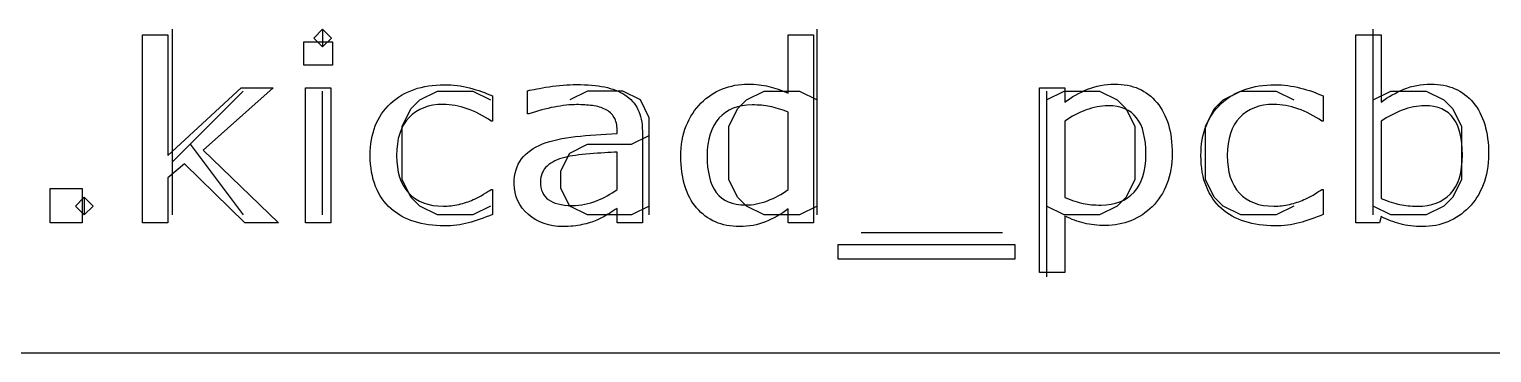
# Model space of a CAD drawing. Header units: millimetres. Extents: x 0 to 277, y 107 to 297.
# Drawn here: x 184.52 to 196.35, y 119.42 to 122.03 of the extents above; entities that cross this region are included whole.
import ezdxf

# ---------------------------------------------------------------- set-up
doc = ezdxf.new("R2010")
doc.units = ezdxf.units.MM
doc.layers.add('Layer_1', color=7, linetype='CONTINUOUS')

msp = doc.modelspace()

# ---------------------------------------------------------------- linework, layer by layer
at = {"layer": 'Layer_1', "color": 7}
for points in [[(185.6759, 120.5317), (185.6759, 122.0317)], [(185.6759, 120.5317), (185.6759, 122.0317)], [(185.6759, 120.5317), (185.6759, 122.0317)], [(186.8902, 122.0317), (186.8187, 121.9602), (186.8902, 121.8888), (186.9616, 121.9602), (186.8902, 122.0317), (186.8902, 121.8888)], [(186.8902, 122.0317), (186.8187, 121.9602), (186.8902, 121.8888), (186.9616, 121.9602), (186.8902, 122.0317), (186.8902, 121.8888)], [(186.8902, 122.0317), (186.8187, 121.9602), (186.8902, 121.8888), (186.9616, 121.9602), (186.8902, 122.0317), (186.8902, 121.8888)], [(190.8902, 120.5317), (190.8902, 122.0317)], [(190.8902, 120.5317), (190.8902, 122.0317)], [(190.8902, 120.5317), (190.8902, 122.0317)], [(195.3902, 120.5317), (195.3902, 122.0317)], [(195.3902, 120.5317), (195.3902, 122.0317)], [(195.3902, 120.5317), (195.3902, 122.0317)], [(190.6572, 121.51421), (190.6572, 121.98686), (190.86261, 121.98686), (190.86262, 120.4674)], [(190.6572, 121.51421), (190.6572, 121.98686), (190.86261, 121.98686), (190.86262, 120.4674)], [(190.6572, 121.51421), (190.6572, 121.98686), (190.86261, 121.98686), (190.86262, 120.4674)], [(195.45488, 120.51809), (195.44178, 120.46729), (195.24948, 120.46729), (195.24948, 121.98682), (195.45489, 121.98682), (195.45489, 121.44385)], [(195.45488, 120.51809), (195.44178, 120.46729), (195.24948, 120.46729), (195.24948, 121.98682), (195.45489, 121.98682), (195.45489, 121.44385)], [(195.45488, 120.51809), (195.44178, 120.46729), (195.24948, 120.46729), (195.24948, 121.98682), (195.45489, 121.98682), (195.45489, 121.44385)], [(186.2473, 121.5317), (185.6759, 120.9602)], [(186.2473, 121.5317), (185.6759, 120.9602)], [(186.2473, 121.5317), (185.6759, 120.9602)], [(186.8902, 120.5317), (186.8902, 121.5317)], [(186.8902, 120.5317), (186.8902, 121.5317)], [(186.8902, 120.5317), (186.8902, 121.5317)], [(188.2473, 120.6031), (188.1045, 120.5317), (187.8187, 120.5317), (187.6759, 120.6031), (187.6045, 120.6745), (187.533, 120.8174), (187.533, 121.246), (187.6045, 121.3888), (187.6759, 121.4602), (187.8187, 121.5317), (188.1045, 121.5317), (188.2473, 121.4602)], [(188.2473, 120.6031), (188.1045, 120.5317), (187.8187, 120.5317), (187.6759, 120.6031), (187.6045, 120.6745), (187.533, 120.8174), (187.533, 121.246), (187.6045, 121.3888), (187.6759, 121.4602), (187.8187, 121.5317), (188.1045, 121.5317), (188.2473, 121.4602)], [(188.2473, 120.6031), (188.1045, 120.5317), (187.8187, 120.5317), (187.6759, 120.6031), (187.6045, 120.6745), (187.533, 120.8174), (187.533, 121.246), (187.6045, 121.3888), (187.6759, 121.4602), (187.8187, 121.5317), (188.1045, 121.5317), (188.2473, 121.4602)], [(188.55945, 121.34845), (188.54855, 121.34845), (188.54855, 121.53497)], [(188.55945, 121.34845), (188.54855, 121.34845), (188.54855, 121.53497)], [(188.55945, 121.34845), (188.54855, 121.34845), (188.54855, 121.53497)], [(189.533, 120.5317), (189.533, 121.3174), (189.4616, 121.4602), (189.3187, 121.5317), (189.033, 121.5317), (188.8902, 121.4602)], [(189.533, 120.5317), (189.533, 121.3174), (189.4616, 121.4602), (189.3187, 121.5317), (189.033, 121.5317), (188.8902, 121.4602)], [(189.533, 120.5317), (189.533, 121.3174), (189.4616, 121.4602), (189.3187, 121.5317), (189.033, 121.5317), (188.8902, 121.4602)], [(190.8902, 120.6031), (190.7473, 120.5317), (190.4616, 120.5317), (190.3187, 120.6031), (190.2473, 120.6745), (190.1759, 120.8174), (190.1759, 121.246), (190.2473, 121.3888), (190.3187, 121.4602), (190.4616, 121.5317), (190.7473, 121.5317), (190.8902, 121.4602)], [(190.8902, 120.6031), (190.7473, 120.5317), (190.4616, 120.5317), (190.3187, 120.6031), (190.2473, 120.6745), (190.1759, 120.8174), (190.1759, 121.246), (190.2473, 121.3888), (190.3187, 121.4602), (190.4616, 121.5317), (190.7473, 121.5317), (190.8902, 121.4602)], [(190.8902, 120.6031), (190.7473, 120.5317), (190.4616, 120.5317), (190.3187, 120.6031), (190.2473, 120.6745), (190.1759, 120.8174), (190.1759, 121.246), (190.2473, 121.3888), (190.3187, 121.4602), (190.4616, 121.5317), (190.7473, 121.5317), (190.8902, 121.4602)], [(192.89491, 120.52208), (192.89491, 120.06505), (192.68949, 120.06505), (192.68949, 121.55821), (192.89491, 121.55821), (192.89491, 121.44395)], [(192.89491, 120.52208), (192.89491, 120.06505), (192.68949, 120.06505), (192.68949, 121.55821), (192.89491, 121.55821), (192.89491, 121.44395)], [(192.89491, 120.52208), (192.89491, 120.06505), (192.68949, 120.06505), (192.68949, 121.55821), (192.89491, 121.55821), (192.89491, 121.44395)], [(192.7473, 121.5317), (192.7473, 120.0317)], [(192.7473, 121.4602), (192.8902, 121.5317), (193.1759, 121.5317), (193.3187, 121.4602), (193.3902, 121.3888), (193.4616, 121.246), (193.4616, 120.8174), (193.3902, 120.6745), (193.3187, 120.6031), (193.1759, 120.5317), (192.8902, 120.5317), (192.7473, 120.6031)], [(192.7473, 121.5317), (192.7473, 120.0317)], [(192.7473, 121.4602), (192.8902, 121.5317), (193.1759, 121.5317), (193.3187, 121.4602), (193.3902, 121.3888), (193.4616, 121.246), (193.4616, 120.8174), (193.3902, 120.6745), (193.3187, 120.6031), (193.1759, 120.5317), (192.8902, 120.5317), (192.7473, 120.6031)], [(192.7473, 121.5317), (192.7473, 120.0317)], [(192.7473, 121.4602), (192.8902, 121.5317), (193.1759, 121.5317), (193.3187, 121.4602), (193.3902, 121.3888), (193.4616, 121.246), (193.4616, 120.8174), (193.3902, 120.6745), (193.3187, 120.6031), (193.1759, 120.5317), (192.8902, 120.5317), (192.7473, 120.6031)], [(194.7473, 120.6031), (194.6045, 120.5317), (194.3187, 120.5317), (194.1759, 120.6031), (194.1045, 120.6745), (194.033, 120.8174), (194.033, 121.246), (194.1045, 121.3888), (194.1759, 121.4602), (194.3187, 121.5317), (194.6045, 121.5317), (194.7473, 121.4602)], [(194.7473, 120.6031), (194.6045, 120.5317), (194.3187, 120.5317), (194.1759, 120.6031), (194.1045, 120.6745), (194.033, 120.8174), (194.033, 121.246), (194.1045, 121.3888), (194.1759, 121.4602), (194.3187, 121.5317), (194.6045, 121.5317), (194.7473, 121.4602)], [(194.7473, 120.6031), (194.6045, 120.5317), (194.3187, 120.5317), (194.1759, 120.6031), (194.1045, 120.6745), (194.033, 120.8174), (194.033, 121.246), (194.1045, 121.3888), (194.1759, 121.4602), (194.3187, 121.5317), (194.6045, 121.5317), (194.7473, 121.4602)], [(195.3902, 121.4602), (195.533, 121.5317), (195.8187, 121.5317), (195.9616, 121.4602), (196.033, 121.3888), (196.1045, 121.246), (196.1045, 120.8174), (196.033, 120.6745), (195.9616, 120.6031), (195.8187, 120.5317), (195.533, 120.5317), (195.3902, 120.6031)], [(195.3902, 121.4602), (195.533, 121.5317), (195.8187, 121.5317), (195.9616, 121.4602), (196.033, 121.3888), (196.1045, 121.246), (196.1045, 120.8174), (196.033, 120.6745), (195.9616, 120.6031), (195.8187, 120.5317), (195.533, 120.5317), (195.3902, 120.6031)], [(195.3902, 121.4602), (195.533, 121.5317), (195.8187, 121.5317), (195.9616, 121.4602), (196.033, 121.3888), (196.1045, 121.246), (196.1045, 120.8174), (196.033, 120.6745), (195.9616, 120.6031), (195.8187, 120.5317), (195.533, 120.5317), (195.3902, 120.6031)], [(188.26548, 121.49274), (188.26548, 121.28864), (188.25458, 121.28864)], [(188.26548, 121.49274), (188.26548, 121.28864), (188.25458, 121.28864)], [(188.26548, 121.49274), (188.26548, 121.28864), (188.25458, 121.28864)], [(194.98616, 121.49258), (194.98616, 121.28848), (194.97526, 121.28848)], [(194.98616, 121.49258), (194.98616, 121.28848), (194.97526, 121.28848)], [(194.98616, 121.49258), (194.98616, 121.28848), (194.97526, 121.28848)], [(190.65721, 120.73596), (190.65721, 121.36193)], [(190.65721, 120.73596), (190.65721, 121.36193)], [(190.65721, 120.73596), (190.65721, 121.36193)], [(192.89488, 121.28961), (192.89488, 120.67144)], [(192.89488, 121.28961), (192.89488, 120.67144)], [(192.89488, 121.28961), (192.89488, 120.67144)], [(195.4549, 121.28935), (195.4549, 120.66435)], [(195.4549, 121.28935), (195.4549, 120.66435)], [(195.4549, 121.28935), (195.4549, 120.66435)], [(189.533, 120.6031), (189.3902, 120.5317), (189.033, 120.5317), (188.8902, 120.6031), (188.8187, 120.746), (188.8187, 120.8888), (188.8902, 121.0317), (189.033, 121.1031), (189.3902, 121.1031), (189.533, 121.1745)], [(189.533, 120.6031), (189.3902, 120.5317), (189.033, 120.5317), (188.8902, 120.6031), (188.8187, 120.746), (188.8187, 120.8888), (188.8902, 121.0317), (189.033, 121.1031), (189.3902, 121.1031), (189.533, 121.1745)], [(189.533, 120.6031), (189.3902, 120.5317), (189.033, 120.5317), (188.8902, 120.6031), (188.8187, 120.746), (188.8187, 120.8888), (188.8902, 121.0317), (189.033, 121.1031), (189.3902, 121.1031), (189.533, 121.1745)], [(189.27287, 121.18813), (189.27287, 121.21643)], [(189.27287, 121.18813), (189.27287, 121.21643)], [(189.27287, 121.18813), (189.27287, 121.21643)], [(189.47732, 121.20781), (189.47718, 120.4674)], [(189.47732, 121.20781), (189.47718, 120.4674)], [(189.47732, 121.20781), (189.47718, 120.4674)], [(185.8187, 121.1031), (186.2473, 120.5317)], [(185.8187, 121.1031), (186.2473, 120.5317)], [(185.8187, 121.1031), (186.2473, 120.5317)], [(189.27287, 120.73596), (189.27287, 121.03967)], [(189.27287, 120.73596), (189.27287, 121.03967)], [(189.27287, 120.73596), (189.27287, 121.03967)], [(188.25454, 120.73787), (188.26544, 120.73787), (188.26548, 120.5358)], [(188.25454, 120.73787), (188.26544, 120.73787), (188.26548, 120.5358)], [(188.25454, 120.73787), (188.26544, 120.73787), (188.26548, 120.5358)], [(194.97521, 120.73771), (194.98611, 120.73771), (194.98615, 120.53564)], [(194.97521, 120.73771), (194.98611, 120.73771), (194.98615, 120.53564)], [(194.97521, 120.73771), (194.98611, 120.73771), (194.98615, 120.53564)], [(184.9616, 120.6745), (185.033, 120.6031), (184.9616, 120.5317), (184.8902, 120.6031), (184.9616, 120.6745), (184.9616, 120.5317)], [(184.9616, 120.6745), (185.033, 120.6031), (184.9616, 120.5317), (184.8902, 120.6031), (184.9616, 120.6745), (184.9616, 120.5317)], [(184.9616, 120.6745), (185.033, 120.6031), (184.9616, 120.5317), (184.8902, 120.6031), (184.9616, 120.6745), (184.9616, 120.5317)], [(189.47718, 120.4674), (189.27287, 120.4674), (189.27287, 120.58361)], [(189.47718, 120.4674), (189.27287, 120.4674), (189.27287, 120.58361)], [(189.47718, 120.4674), (189.27287, 120.4674), (189.27287, 120.58361)], [(190.86262, 120.4674), (190.65721, 120.4674), (190.65721, 120.58166)], [(190.86262, 120.4674), (190.65721, 120.4674), (190.65721, 120.58166)], [(190.86262, 120.4674), (190.65721, 120.4674), (190.65721, 120.58166)], [(191.2473, 120.3888), (192.3902, 120.3888)], [(191.2473, 120.3888), (192.3902, 120.3888)], [(191.2473, 120.3888), (192.3902, 120.3888)], [(167.0772, 119.4178), (275.0772, 119.4178)], [(167.0772, 119.4178), (275.0772, 119.4178)], [(167.0772, 119.4178), (275.0772, 119.4178)]]:
    msp.add_lwpolyline(points, dxfattribs=at)
for points in [[(186.53258, 120.4674), (186.26161, 120.4674), (185.77212, 120.94494), (185.63882, 120.83166), (185.63882, 120.4674), (185.4334, 120.4674), (185.4334, 121.98693), (185.63882, 121.98693), (185.63882, 121.01232), (186.23211, 121.55822), (186.49106, 121.55822), (185.92399, 121.05431)], [(186.53258, 120.4674), (186.26161, 120.4674), (185.77212, 120.94494), (185.63882, 120.83166), (185.63882, 120.4674), (185.4334, 120.4674), (185.4334, 121.98693), (185.63882, 121.98693), (185.63882, 121.01232), (186.23211, 121.55822), (186.49106, 121.55822), (185.92399, 121.05431)], [(186.53258, 120.4674), (186.26161, 120.4674), (185.77212, 120.94494), (185.63882, 120.83166), (185.63882, 120.4674), (185.4334, 120.4674), (185.4334, 121.98693), (185.63882, 121.98693), (185.63882, 121.01232), (186.23211, 121.55822), (186.49106, 121.55822), (185.92399, 121.05431)], [(186.96962, 121.74084), (186.73799, 121.74084), (186.73799, 121.93127), (186.96962, 121.93127)], [(186.96962, 121.74084), (186.73799, 121.74084), (186.73799, 121.93127), (186.96962, 121.93127)], [(186.96962, 121.74084), (186.73799, 121.74084), (186.73799, 121.93127), (186.96962, 121.93127)], [(186.95652, 120.4674), (186.75111, 120.4674), (186.75111, 121.55822), (186.95652, 121.55822)], [(186.95652, 120.4674), (186.75111, 120.4674), (186.75111, 121.55822), (186.95652, 121.55822)], [(186.95652, 120.4674), (186.75111, 120.4674), (186.75111, 121.55822), (186.95652, 121.55822)], [(193.55149, 121.02099)], [(193.55149, 121.02099)], [(193.55149, 121.02099)], [(193.76354, 121.02599)], [(193.76354, 121.02599)], [(193.76354, 121.02599)], [(196.11162, 121.0159)], [(196.11162, 121.0159)], [(196.11162, 121.0159)], [(196.32352, 121.02099)], [(196.32352, 121.02099)], [(196.32352, 121.02099)], [(184.9461, 120.4674), (184.68496, 120.4674), (184.68496, 120.74572), (184.9461, 120.74572)], [(184.9461, 120.4674), (184.68496, 120.4674), (184.68496, 120.74572), (184.9461, 120.74572)], [(184.9461, 120.4674), (184.68496, 120.4674), (184.68496, 120.74572), (184.9461, 120.74572)], [(189.27293, 120.73598)], [(189.27293, 120.73598)], [(189.27293, 120.73598)], [(190.65726, 120.73603)], [(190.65726, 120.73603)], [(190.65726, 120.73603)], [(192.49171, 120.17443), (191.06039, 120.17443), (191.06039, 120.29162), (192.49171, 120.29162)], [(192.49171, 120.17443), (191.06039, 120.17443), (191.06039, 120.29162), (192.49171, 120.29162)], [(192.49171, 120.17443), (191.06039, 120.17443), (191.06039, 120.29162), (192.49171, 120.29162)]]:
    msp.add_lwpolyline(points, close=True, dxfattribs=at)
for points in [[(187.43946, 121.4313), (187.549447, 121.53286), (187.6944, 121.58364), (187.87432, 121.58364)], [(187.43946, 121.4313), (187.549447, 121.53286), (187.6944, 121.58364), (187.87432, 121.58364)], [(187.43946, 121.4313), (187.549447, 121.53286), (187.6944, 121.58364), (187.87432, 121.58364)], [(187.87432, 121.58364), (187.944247, 121.58364), (188.012717, 121.57484), (188.07973, 121.55724)], [(187.87432, 121.58364), (187.944247, 121.58364), (188.012717, 121.57484), (188.07973, 121.55724)], [(187.87432, 121.58364), (187.944247, 121.58364), (188.012717, 121.57484), (188.07973, 121.55724)], [(188.07973, 121.55724), (188.14747, 121.53964), (188.209387, 121.51814), (188.26548, 121.49274)], [(188.07973, 121.55724), (188.14747, 121.53964), (188.209387, 121.51814), (188.26548, 121.49274)], [(188.07973, 121.55724), (188.14747, 121.53964), (188.209387, 121.51814), (188.26548, 121.49274)], [(188.54855, 121.53497), (188.588617, 121.544703), (188.646527, 121.555437), (188.72228, 121.56717)], [(188.54855, 121.53497), (188.588617, 121.544703), (188.646527, 121.555437), (188.72228, 121.56717)], [(188.54855, 121.53497), (188.588617, 121.544703), (188.646527, 121.555437), (188.72228, 121.56717)], [(188.72228, 121.56717), (188.798033, 121.578903), (188.872693, 121.58477), (188.94626, 121.58477)], [(188.72228, 121.56717), (188.798033, 121.578903), (188.872693, 121.58477), (188.94626, 121.58477)], [(188.72228, 121.56717), (188.798033, 121.578903), (188.872693, 121.58477), (188.94626, 121.58477)], [(188.94626, 121.58477), (189.032213, 121.58477), (189.106877, 121.57827), (189.17025, 121.56527)], [(188.94626, 121.58477), (189.032213, 121.58477), (189.106877, 121.57827), (189.17025, 121.56527)], [(188.94626, 121.58477), (189.032213, 121.58477), (189.106877, 121.57827), (189.17025, 121.56527)], [(189.17025, 121.56527), (189.234383, 121.55287), (189.289743, 121.53137), (189.33633, 121.50077)], [(189.17025, 121.56527), (189.234383, 121.55287), (189.289743, 121.53137), (189.33633, 121.50077)], [(189.17025, 121.56527), (189.234383, 121.55287), (189.289743, 121.53137), (189.33633, 121.50077)], [(189.95246, 121.43613), (190.001993, 121.485597), (190.05954, 121.523357), (190.1251, 121.54941)], [(189.95246, 121.43613), (190.001993, 121.485597), (190.05954, 121.523357), (190.1251, 121.54941)], [(189.95246, 121.43613), (190.001993, 121.485597), (190.05954, 121.523357), (190.1251, 121.54941)], [(190.1251, 121.54941), (190.191367, 121.575477), (190.259837, 121.58851), (190.33051, 121.58851)], [(190.1251, 121.54941), (190.191367, 121.575477), (190.259837, 121.58851), (190.33051, 121.58851)], [(190.1251, 121.54941), (190.191367, 121.575477), (190.259837, 121.58851), (190.33051, 121.58851)], [(190.33051, 121.58851), (190.394577, 121.58851), (190.451393, 121.58231), (190.50096, 121.56991)], [(190.33051, 121.58851), (190.394577, 121.58851), (190.451393, 121.58231), (190.50096, 121.56991)], [(190.33051, 121.58851), (190.394577, 121.58851), (190.451393, 121.58231), (190.50096, 121.56991)], [(190.50096, 121.56991), (190.550493, 121.558177), (190.602573, 121.53961), (190.6572, 121.51421)], [(190.50096, 121.56991), (190.550493, 121.558177), (190.602573, 121.53961), (190.6572, 121.51421)], [(190.50096, 121.56991), (190.550493, 121.558177), (190.602573, 121.53961), (190.6572, 121.51421)], [(192.89491, 121.44395), (192.94951, 121.48495), (193.010697, 121.51913), (193.07847, 121.54649)], [(192.89491, 121.44395), (192.94951, 121.48495), (193.010697, 121.51913), (193.07847, 121.54649)], [(192.89491, 121.44395), (192.94951, 121.48495), (193.010697, 121.51913), (193.07847, 121.54649)], [(193.07847, 121.54649), (193.146937, 121.57449), (193.219777, 121.58849), (193.29699, 121.58849)], [(193.07847, 121.54649), (193.146937, 121.57449), (193.219777, 121.58849), (193.29699, 121.58849)], [(193.07847, 121.54649), (193.146937, 121.57449), (193.219777, 121.58849), (193.29699, 121.58849)], [(193.29699, 121.58849), (193.44413, 121.58849), (193.55849, 121.538687), (193.64007, 121.43908)], [(193.29699, 121.58849), (193.44413, 121.58849), (193.55849, 121.538687), (193.64007, 121.43908)], [(193.29699, 121.58849), (193.44413, 121.58849), (193.55849, 121.538687), (193.64007, 121.43908)], [(194.16015, 121.43114), (194.270137, 121.5327), (194.41509, 121.58348), (194.59501, 121.58348)], [(194.16015, 121.43114), (194.270137, 121.5327), (194.41509, 121.58348), (194.59501, 121.58348)], [(194.16015, 121.43114), (194.270137, 121.5327), (194.41509, 121.58348), (194.59501, 121.58348)], [(194.59501, 121.58348), (194.664937, 121.58348), (194.733407, 121.57468), (194.80042, 121.55708)], [(194.59501, 121.58348), (194.664937, 121.58348), (194.733407, 121.57468), (194.80042, 121.55708)], [(194.59501, 121.58348), (194.664937, 121.58348), (194.733407, 121.57468), (194.80042, 121.55708)], [(194.80042, 121.55708), (194.86816, 121.53948), (194.930073, 121.51798), (194.98616, 121.49258)], [(194.80042, 121.55708), (194.86816, 121.53948), (194.930073, 121.51798), (194.98616, 121.49258)], [(194.80042, 121.55708), (194.86816, 121.53948), (194.930073, 121.51798), (194.98616, 121.49258)], [(195.45489, 121.44385), (195.512423, 121.486183), (195.57361, 121.52069), (195.63845, 121.54737)], [(195.45489, 121.44385), (195.512423, 121.486183), (195.57361, 121.52069), (195.63845, 121.54737)], [(195.45489, 121.44385), (195.512423, 121.486183), (195.57361, 121.52069), (195.63845, 121.54737)], [(195.63845, 121.54737), (195.703317, 121.574703), (195.77616, 121.58837), (195.85698, 121.58837)], [(195.63845, 121.54737), (195.703317, 121.574703), (195.77616, 121.58837), (195.85698, 121.58837)], [(195.63845, 121.54737), (195.703317, 121.574703), (195.77616, 121.58837), (195.85698, 121.58837)], [(195.85698, 121.58837), (196.0012, 121.58837), (196.11483, 121.538893), (196.19787, 121.43994)], [(195.85698, 121.58837), (196.0012, 121.58837), (196.11483, 121.538893), (196.19787, 121.43994)], [(195.85698, 121.58837), (196.0012, 121.58837), (196.11483, 121.538893), (196.19787, 121.43994)], [(187.27557, 121.01138), (187.27557, 121.18976), (187.3302, 121.329733), (187.43946, 121.4313)], [(187.27557, 121.01138), (187.27557, 121.18976), (187.3302, 121.329733), (187.43946, 121.4313)], [(187.27557, 121.01138), (187.27557, 121.18976), (187.3302, 121.329733), (187.43946, 121.4313)], [(187.86561, 121.42443), (187.749063, 121.42443), (187.65692, 121.389273), (187.58918, 121.31896)], [(187.86561, 121.42443), (187.749063, 121.42443), (187.65692, 121.389273), (187.58918, 121.31896)], [(187.86561, 121.42443), (187.749063, 121.42443), (187.65692, 121.389273), (187.58918, 121.31896)], [(188.06009, 121.38923), (187.993823, 121.412697), (187.928997, 121.42443), (187.86561, 121.42443)], [(188.06009, 121.38923), (187.993823, 121.412697), (187.928997, 121.42443), (187.86561, 121.42443)], [(188.06009, 121.38923), (187.993823, 121.412697), (187.928997, 121.42443), (187.86561, 121.42443)], [(188.76486, 121.40315), (188.698593, 121.39075), (188.630123, 121.372517), (188.55945, 121.34845)], [(188.76486, 121.40315), (188.698593, 121.39075), (188.630123, 121.372517), (188.55945, 121.34845)], [(188.76486, 121.40315), (188.698593, 121.39075), (188.630123, 121.372517), (188.55945, 121.34845)], [(188.94514, 121.42265), (188.891273, 121.42265), (188.83118, 121.41615), (188.76486, 121.40315)], [(188.94514, 121.42265), (188.891273, 121.42265), (188.83118, 121.41615), (188.76486, 121.40315)], [(188.94514, 121.42265), (188.891273, 121.42265), (188.83118, 121.41615), (188.76486, 121.40315)], [(189.07298, 121.41465), (189.03218, 121.419983), (188.989567, 121.42265), (188.94514, 121.42265)], [(189.07298, 121.41465), (189.03218, 121.419983), (188.989567, 121.42265), (188.94514, 121.42265)], [(189.07298, 121.41465), (189.03218, 121.419983), (188.989567, 121.42265), (188.94514, 121.42265)], [(189.17787, 121.38435), (189.148737, 121.39935), (189.113773, 121.40945), (189.07298, 121.41465)], [(189.17787, 121.38435), (189.148737, 121.39935), (189.113773, 121.40945), (189.07298, 121.41465)], [(189.17787, 121.38435), (189.148737, 121.39935), (189.113773, 121.40945), (189.07298, 121.41465)], [(189.33633, 121.50077), (189.382197, 121.470837), (189.41716, 121.4321), (189.44122, 121.38456)], [(189.33633, 121.50077), (189.382197, 121.470837), (189.41716, 121.4321), (189.44122, 121.38456)], [(189.33633, 121.50077), (189.382197, 121.470837), (189.41716, 121.4321), (189.44122, 121.38456)], [(189.83228, 121.25156), (189.862147, 121.323827), (189.902207, 121.38535), (189.95246, 121.43613)], [(189.83228, 121.25156), (189.862147, 121.323827), (189.902207, 121.38535), (189.95246, 121.43613)], [(189.83228, 121.25156), (189.862147, 121.323827), (189.902207, 121.38535), (189.95246, 121.43613)], [(190.36548, 121.42053), (190.250393, 121.42053), (190.1608, 121.38472), (190.0967, 121.3131)], [(190.36548, 121.42053), (190.250393, 121.42053), (190.1608, 121.38472), (190.0967, 121.3131)], [(190.36548, 121.42053), (190.250393, 121.42053), (190.1608, 121.38472), (190.0967, 121.3131)], [(190.50861, 121.40783), (190.464877, 121.416297), (190.417167, 121.42053), (190.36548, 121.42053)], [(190.50861, 121.40783), (190.464877, 121.416297), (190.417167, 121.42053), (190.36548, 121.42053)], [(190.50861, 121.40783), (190.464877, 121.416297), (190.417167, 121.42053), (190.36548, 121.42053)], [(190.65721, 121.36193), (190.601877, 121.384063), (190.552343, 121.399363), (190.50861, 121.40783)], [(190.65721, 121.36193), (190.601877, 121.384063), (190.552343, 121.399363), (190.50861, 121.40783)], [(190.65721, 121.36193), (190.601877, 121.384063), (190.552343, 121.399363), (190.50861, 121.40783)], [(193.24451, 121.41361), (193.18551, 121.41361), (193.126147, 121.40221), (193.06642, 121.37941)], [(193.24451, 121.41361), (193.18551, 121.41361), (193.126147, 121.40221), (193.06642, 121.37941)], [(193.24451, 121.41361), (193.18551, 121.41361), (193.126147, 121.40221), (193.06642, 121.37941)], [(193.47615, 121.31591), (193.425883, 121.381043), (193.34867, 121.41361), (193.24451, 121.41361)], [(193.47615, 121.31591), (193.425883, 121.381043), (193.34867, 121.41361), (193.24451, 121.41361)], [(193.47615, 121.31591), (193.425883, 121.381043), (193.34867, 121.41361), (193.24451, 121.41361)], [(193.64007, 121.43908), (193.722383, 121.34012), (193.76354, 121.202423), (193.76354, 121.02599)], [(193.64007, 121.43908), (193.722383, 121.34012), (193.76354, 121.202423), (193.76354, 121.02599)], [(193.64007, 121.43908), (193.722383, 121.34012), (193.76354, 121.202423), (193.76354, 121.02599)], [(193.99625, 121.01122), (193.99625, 121.1896), (194.050883, 121.329573), (194.16015, 121.43114)], [(193.99625, 121.01122), (193.99625, 121.1896), (194.050883, 121.329573), (194.16015, 121.43114)], [(193.99625, 121.01122), (193.99625, 121.1896), (194.050883, 121.329573), (194.16015, 121.43114)], [(194.58629, 121.42427), (194.469743, 121.42427), (194.377597, 121.389113), (194.30985, 121.3188)], [(194.58629, 121.42427), (194.469743, 121.42427), (194.377597, 121.389113), (194.30985, 121.3188)], [(194.58629, 121.42427), (194.469743, 121.42427), (194.377597, 121.389113), (194.30985, 121.3188)], [(194.78077, 121.38907), (194.714503, 121.412537), (194.649677, 121.42427), (194.58629, 121.42427)], [(194.78077, 121.38907), (194.714503, 121.412537), (194.649677, 121.42427), (194.58629, 121.42427)], [(194.78077, 121.38907), (194.714503, 121.412537), (194.649677, 121.42427), (194.58629, 121.42427)], [(195.80673, 121.41345), (195.746997, 121.41345), (195.686537, 121.401717), (195.62535, 121.37825)], [(195.80673, 121.41345), (195.746997, 121.41345), (195.686537, 121.401717), (195.62535, 121.37825)], [(195.80673, 121.41345), (195.746997, 121.41345), (195.686537, 121.401717), (195.62535, 121.37825)], [(196.03945, 121.31189), (195.991383, 121.379597), (195.91381, 121.41345), (195.80673, 121.41345)], [(196.03945, 121.31189), (195.991383, 121.379597), (195.91381, 121.41345), (195.80673, 121.41345)], [(196.03945, 121.31189), (195.991383, 121.379597), (195.91381, 121.41345), (195.80673, 121.41345)], [(196.19787, 121.43994), (196.281637, 121.34098), (196.32352, 121.20133), (196.32352, 121.02099)], [(196.19787, 121.43994), (196.281637, 121.34098), (196.32352, 121.20133), (196.32352, 121.02099)], [(196.19787, 121.43994), (196.281637, 121.34098), (196.32352, 121.20133), (196.32352, 121.02099)], [(187.58918, 121.31896), (187.522167, 121.2493), (187.48866, 121.146763), (187.48866, 121.01135)], [(187.58918, 121.31896), (187.522167, 121.2493), (187.48866, 121.146763), (187.48866, 121.01135)], [(187.58918, 121.31896), (187.522167, 121.2493), (187.48866, 121.146763), (187.48866, 121.01135)], [(188.25458, 121.28864), (188.191913, 121.33224), (188.127083, 121.36577), (188.06009, 121.38923)], [(188.25458, 121.28864), (188.191913, 121.33224), (188.127083, 121.36577), (188.06009, 121.38923)], [(188.25458, 121.28864), (188.191913, 121.33224), (188.127083, 121.36577), (188.06009, 121.38923)], [(189.24777, 121.31995), (189.23177, 121.347283), (189.20847, 121.36875), (189.17787, 121.38435)], [(189.24777, 121.31995), (189.23177, 121.347283), (189.20847, 121.36875), (189.17787, 121.38435)], [(189.24777, 121.31995), (189.23177, 121.347283), (189.20847, 121.36875), (189.17787, 121.38435)], [(189.27287, 121.21643), (189.27287, 121.258097), (189.264503, 121.292603), (189.24777, 121.31995)], [(189.27287, 121.21643), (189.27287, 121.258097), (189.264503, 121.292603), (189.24777, 121.31995)], [(189.27287, 121.21643), (189.27287, 121.258097), (189.264503, 121.292603), (189.24777, 121.31995)], [(189.44122, 121.38456), (189.465287, 121.337027), (189.47732, 121.27811), (189.47732, 121.20781)], [(189.44122, 121.38456), (189.465287, 121.337027), (189.47732, 121.27811), (189.47732, 121.20781)], [(189.44122, 121.38456), (189.465287, 121.337027), (189.47732, 121.27811), (189.47732, 121.20781)], [(190.0967, 121.3131), (190.032633, 121.241487), (190.0006, 121.139927), (190.0006, 121.00842)], [(190.0967, 121.3131), (190.032633, 121.241487), (190.0006, 121.139927), (190.0006, 121.00842)], [(190.0967, 121.3131), (190.032633, 121.241487), (190.0006, 121.139927), (190.0006, 121.00842)], [(193.06642, 121.37941), (193.006687, 121.35661), (192.949507, 121.326677), (192.89488, 121.28961)], [(193.06642, 121.37941), (193.006687, 121.35661), (192.949507, 121.326677), (192.89488, 121.28961)], [(193.06642, 121.37941), (193.006687, 121.35661), (192.949507, 121.326677), (192.89488, 121.28961)], [(193.55155, 121.02099), (193.55155, 121.152503), (193.526417, 121.25081), (193.47615, 121.31591)], [(193.55155, 121.02099), (193.55155, 121.152503), (193.526417, 121.25081), (193.47615, 121.31591)], [(193.55155, 121.02099), (193.55155, 121.152503), (193.526417, 121.25081), (193.47615, 121.31591)], [(194.30985, 121.3188), (194.242837, 121.24914), (194.20933, 121.146603), (194.20933, 121.01119)], [(194.30985, 121.3188), (194.242837, 121.24914), (194.20933, 121.146603), (194.20933, 121.01119)], [(194.30985, 121.3188), (194.242837, 121.24914), (194.20933, 121.146603), (194.20933, 121.01119)], [(194.97526, 121.28848), (194.912593, 121.33208), (194.847763, 121.36561), (194.78077, 121.38907)], [(194.97526, 121.28848), (194.912593, 121.33208), (194.847763, 121.36561), (194.78077, 121.38907)], [(194.97526, 121.28848), (194.912593, 121.33208), (194.847763, 121.36561), (194.78077, 121.38907)], [(195.62535, 121.37825), (195.56415, 121.35545), (195.507333, 121.325817), (195.4549, 121.28935)], [(195.62535, 121.37825), (195.56415, 121.35545), (195.507333, 121.325817), (195.4549, 121.28935)], [(195.62535, 121.37825), (195.56415, 121.35545), (195.507333, 121.325817), (195.4549, 121.28935)], [(196.11155, 121.01599), (196.11155, 121.146197), (196.087517, 121.24483), (196.03945, 121.31189)], [(196.11155, 121.01599), (196.11155, 121.146197), (196.087517, 121.24483), (196.03945, 121.31189)], [(196.11155, 121.01599), (196.11155, 121.146197), (196.087517, 121.24483), (196.03945, 121.31189)], [(188.66974, 121.10513), (188.74404, 121.134397), (188.83327, 121.154263), (188.93743, 121.16473)], [(188.66974, 121.10513), (188.74404, 121.134397), (188.83327, 121.154263), (188.93743, 121.16473)], [(188.66974, 121.10513), (188.74404, 121.134397), (188.83327, 121.154263), (188.93743, 121.16473)], [(188.93743, 121.16473), (189.041597, 121.17513), (189.15341, 121.18293), (189.27287, 121.18813)], [(188.93743, 121.16473), (189.041597, 121.17513), (189.15341, 121.18293), (189.27287, 121.18813)], [(188.93743, 121.16473), (189.041597, 121.17513), (189.15341, 121.18293), (189.27287, 121.18813)], [(189.78858, 121.00449), (189.78858, 121.096937), (189.803147, 121.179293), (189.83228, 121.25156)], [(189.78858, 121.00449), (189.78858, 121.096937), (189.803147, 121.179293), (189.83228, 121.25156)], [(189.78858, 121.00449), (189.78858, 121.096937), (189.803147, 121.179293), (189.83228, 121.25156)], [(188.49929, 120.98403), (188.539357, 121.03543), (188.596173, 121.075797), (188.66974, 121.10513)], [(188.49929, 120.98403), (188.539357, 121.03543), (188.596173, 121.075797), (188.66974, 121.10513)], [(188.49929, 120.98403), (188.539357, 121.03543), (188.596173, 121.075797), (188.66974, 121.10513)], [(187.31927, 120.7604), (187.290137, 120.832013), (187.27557, 120.915673), (187.27557, 121.01138)], [(187.31927, 120.7604), (187.290137, 120.832013), (187.27557, 120.915673), (187.27557, 121.01138)], [(187.31927, 120.7604), (187.290137, 120.832013), (187.27557, 120.915673), (187.27557, 121.01138)], [(187.48866, 121.01135), (187.48866, 120.879837), (187.521427, 120.7786), (187.58696, 120.70764)], [(187.48866, 121.01135), (187.48866, 120.879837), (187.521427, 120.7786), (187.58696, 120.70764)], [(187.48866, 121.01135), (187.48866, 120.879837), (187.521427, 120.7786), (187.58696, 120.70764)], [(188.44029, 120.78384), (188.44029, 120.86652), (188.459957, 120.93325), (188.49929, 120.98403)], [(188.44029, 120.78384), (188.44029, 120.86652), (188.459957, 120.93325), (188.49929, 120.98403)], [(188.44029, 120.78384), (188.44029, 120.86652), (188.459957, 120.93325), (188.49929, 120.98403)], [(188.70689, 120.92647), (188.67049, 120.895203), (188.65229, 120.851907), (188.65229, 120.79658)], [(188.70689, 120.92647), (188.67049, 120.895203), (188.65229, 120.851907), (188.65229, 120.79658)], [(188.70689, 120.92647), (188.67049, 120.895203), (188.65229, 120.851907), (188.65229, 120.79658)], [(188.85002, 120.99677), (188.79102, 120.98177), (188.74331, 120.958337), (188.70689, 120.92647)], [(188.85002, 120.99677), (188.79102, 120.98177), (188.74331, 120.958337), (188.70689, 120.92647)], [(188.85002, 120.99677), (188.79102, 120.98177), (188.74331, 120.958337), (188.70689, 120.92647)], [(189.05106, 121.02507), (188.966567, 121.018403), (188.899553, 121.00897), (188.85002, 120.99677)], [(189.05106, 121.02507), (188.966567, 121.018403), (188.899553, 121.00897), (188.85002, 120.99677)], [(189.05106, 121.02507), (188.966567, 121.018403), (188.899553, 121.00897), (188.85002, 120.99677)], [(189.27287, 121.03967), (189.210203, 121.036337), (189.136267, 121.03147), (189.05106, 121.02507)], [(189.27287, 121.03967), (189.210203, 121.036337), (189.136267, 121.03147), (189.05106, 121.02507)], [(189.27287, 121.03967), (189.210203, 121.036337), (189.136267, 121.03147), (189.05106, 121.02507)], [(189.91642, 120.5875), (189.831193, 120.68776), (189.78858, 120.826757), (189.78858, 121.00449)], [(189.91642, 120.5875), (189.831193, 120.68776), (189.78858, 120.826757), (189.78858, 121.00449)], [(189.91642, 120.5875), (189.831193, 120.68776), (189.78858, 120.826757), (189.78858, 121.00449)], [(190.0006, 121.00842), (190.0006, 120.87886), (190.025367, 120.780227), (190.0749, 120.71252)], [(190.0006, 121.00842), (190.0006, 120.87886), (190.025367, 120.780227), (190.0749, 120.71252)], [(190.0006, 121.00842), (190.0006, 120.87886), (190.025367, 120.780227), (190.0749, 120.71252)], [(193.45539, 120.71435), (193.519457, 120.783363), (193.55149, 120.885577), (193.55149, 121.02099)], [(193.45539, 120.71435), (193.519457, 120.783363), (193.55149, 120.885577), (193.55149, 121.02099)], [(193.45539, 120.71435), (193.519457, 120.783363), (193.55149, 120.885577), (193.55149, 121.02099)], [(193.76352, 121.02599), (193.76352, 120.93745), (193.74932, 120.856397), (193.72092, 120.78283)], [(193.76352, 121.02599), (193.76352, 120.93745), (193.74932, 120.856397), (193.72092, 120.78283)], [(193.76352, 121.02599), (193.76352, 120.93745), (193.74932, 120.856397), (193.72092, 120.78283)], [(194.03995, 120.76024), (194.010817, 120.831853), (193.99625, 120.915513), (193.99625, 121.01122)], [(194.03995, 120.76024), (194.010817, 120.831853), (193.99625, 120.915513), (193.99625, 121.01122)], [(194.03995, 120.76024), (194.010817, 120.831853), (193.99625, 120.915513), (193.99625, 121.01122)], [(194.20933, 121.01119), (194.20933, 120.879677), (194.242097, 120.77844), (194.30763, 120.70748)], [(194.20933, 121.01119), (194.20933, 120.879677), (194.242097, 120.77844), (194.30763, 120.70748)], [(194.20933, 121.01119), (194.20933, 120.879677), (194.242097, 120.77844), (194.30763, 120.70748)], [(196.01432, 120.70145), (196.079187, 120.768503), (196.11162, 120.87332), (196.11162, 121.0159)], [(196.01432, 120.70145), (196.079187, 120.768503), (196.11162, 120.87332), (196.11162, 121.0159)], [(196.01432, 120.70145), (196.079187, 120.768503), (196.11162, 120.87332), (196.11162, 121.0159)], [(196.32351, 121.02099), (196.32351, 120.929843), (196.308943, 120.847813), (196.27981, 120.7749)], [(196.32351, 121.02099), (196.32351, 120.929843), (196.308943, 120.847813), (196.27981, 120.7749)], [(196.32351, 121.02099), (196.32351, 120.929843), (196.308943, 120.847813), (196.27981, 120.7749)], [(187.44274, 120.58267), (187.38954, 120.629537), (187.348383, 120.68878), (187.31927, 120.7604)], [(187.44274, 120.58267), (187.38954, 120.629537), (187.348383, 120.68878), (187.31927, 120.7604)], [(187.44274, 120.58267), (187.38954, 120.629537), (187.348383, 120.68878), (187.31927, 120.7604)], [(187.58696, 120.70764), (187.653227, 120.637327), (187.7461, 120.60217), (187.86558, 120.60217)], [(187.58696, 120.70764), (187.653227, 120.637327), (187.7461, 120.60217), (187.86558, 120.60217)], [(187.58696, 120.70764), (187.653227, 120.637327), (187.7461, 120.60217), (187.86558, 120.60217)], [(188.10814, 120.65487), (188.138007, 120.668537), (188.16604, 120.68287), (188.19224, 120.69787)], [(188.10814, 120.65487), (188.138007, 120.668537), (188.16604, 120.68287), (188.19224, 120.69787)], [(188.10814, 120.65487), (188.138007, 120.668537), (188.16604, 120.68287), (188.19224, 120.69787)], [(188.19224, 120.69787), (188.21844, 120.71347), (188.239207, 120.726803), (188.25454, 120.73787)], [(188.19224, 120.69787), (188.21844, 120.71347), (188.239207, 120.726803), (188.25454, 120.73787)], [(188.19224, 120.69787), (188.21844, 120.71347), (188.239207, 120.726803), (188.25454, 120.73787)], [(188.55502, 120.53481), (188.478533, 120.599943), (188.44029, 120.682953), (188.44029, 120.78384)], [(188.55502, 120.53481), (188.478533, 120.599943), (188.44029, 120.682953), (188.44029, 120.78384)], [(188.55502, 120.53481), (188.478533, 120.599943), (188.44029, 120.682953), (188.44029, 120.78384)], [(188.65229, 120.79658), (188.65229, 120.734113), (188.673423, 120.686913), (188.71569, 120.65498)], [(188.65229, 120.79658), (188.65229, 120.734113), (188.673423, 120.686913), (188.71569, 120.65498)], [(188.65229, 120.79658), (188.65229, 120.734113), (188.673423, 120.686913), (188.71569, 120.65498)], [(189.10685, 120.64518), (189.166583, 120.67058), (189.221943, 120.700847), (189.27293, 120.73598)], [(189.10685, 120.64518), (189.166583, 120.67058), (189.221943, 120.700847), (189.27293, 120.73598)], [(189.10685, 120.64518), (189.166583, 120.67058), (189.221943, 120.700847), (189.27293, 120.73598)], [(190.0749, 120.71252), (190.124433, 120.64546), (190.20383, 120.61193), (190.31309, 120.61193)], [(190.0749, 120.71252), (190.124433, 120.64546), (190.20383, 120.61193), (190.31309, 120.61193)], [(190.0749, 120.71252), (190.124433, 120.64546), (190.20383, 120.61193), (190.31309, 120.61193)], [(190.49009, 120.64613), (190.549823, 120.669597), (190.605547, 120.699563), (190.65726, 120.73603)], [(190.49009, 120.64613), (190.549823, 120.669597), (190.605547, 120.699563), (190.65726, 120.73603)], [(190.49009, 120.64613), (190.549823, 120.669597), (190.605547, 120.699563), (190.65726, 120.73603)], [(193.1877, 120.61084), (193.30206, 120.61084), (193.39129, 120.645343), (193.45539, 120.71435)], [(193.1877, 120.61084), (193.30206, 120.61084), (193.39129, 120.645343), (193.45539, 120.71435)], [(193.1877, 120.61084), (193.30206, 120.61084), (193.39129, 120.645343), (193.45539, 120.71435)], [(193.72092, 120.78283), (193.69252, 120.709917), (193.65246, 120.648067), (193.60074, 120.59728)], [(193.72092, 120.78283), (193.69252, 120.709917), (193.65246, 120.648067), (193.60074, 120.59728)], [(193.72092, 120.78283), (193.69252, 120.709917), (193.65246, 120.648067), (193.60074, 120.59728)], [(194.16341, 120.58251), (194.11021, 120.629377), (194.069057, 120.68862), (194.03995, 120.76024)], [(194.16341, 120.58251), (194.11021, 120.629377), (194.069057, 120.68862), (194.03995, 120.76024)], [(194.16341, 120.58251), (194.11021, 120.629377), (194.069057, 120.68862), (194.03995, 120.76024)], [(194.30763, 120.70748), (194.373897, 120.637167), (194.46677, 120.60201), (194.58625, 120.60201)], [(194.30763, 120.70748), (194.373897, 120.637167), (194.46677, 120.60201), (194.58625, 120.60201)], [(194.30763, 120.70748), (194.373897, 120.637167), (194.46677, 120.60201), (194.58625, 120.60201)], [(194.82881, 120.65471), (194.858677, 120.668377), (194.88671, 120.68271), (194.91291, 120.69771)], [(194.82881, 120.65471), (194.858677, 120.668377), (194.88671, 120.68271), (194.91291, 120.69771)], [(194.82881, 120.65471), (194.858677, 120.668377), (194.88671, 120.68271), (194.91291, 120.69771)], [(194.91291, 120.69771), (194.93911, 120.71331), (194.959877, 120.726643), (194.97521, 120.73771)], [(194.91291, 120.69771), (194.93911, 120.71331), (194.959877, 120.726643), (194.97521, 120.73771)], [(194.91291, 120.69771), (194.93911, 120.71331), (194.959877, 120.726643), (194.97521, 120.73771)], [(195.74773, 120.60185), (195.861357, 120.60185), (195.95022, 120.63505), (196.01432, 120.70145)], [(195.74773, 120.60185), (195.861357, 120.60185), (195.95022, 120.63505), (196.01432, 120.70145)], [(195.74773, 120.60185), (195.861357, 120.60185), (195.95022, 120.63505), (196.01432, 120.70145)], [(196.27981, 120.7749), (196.25141, 120.70198), (196.212803, 120.64078), (196.16399, 120.5913)], [(196.27981, 120.7749), (196.25141, 120.70198), (196.212803, 120.64078), (196.16399, 120.5913)], [(196.27981, 120.7749), (196.25141, 120.70198), (196.212803, 120.64078), (196.16399, 120.5913)], [(187.63176, 120.4772), (187.558187, 120.5006), (187.49518, 120.535757), (187.44274, 120.58267)], [(187.63176, 120.4772), (187.558187, 120.5006), (187.49518, 120.535757), (187.44274, 120.58267)], [(187.63176, 120.4772), (187.558187, 120.5006), (187.49518, 120.535757), (187.44274, 120.58267)], [(187.86558, 120.60217), (187.907113, 120.60217), (187.94936, 120.607037), (187.99232, 120.61677)], [(187.86558, 120.60217), (187.907113, 120.60217), (187.94936, 120.607037), (187.99232, 120.61677)], [(187.86558, 120.60217), (187.907113, 120.60217), (187.94936, 120.607037), (187.99232, 120.61677)], [(187.99232, 120.61677), (188.03532, 120.62657), (188.073927, 120.63927), (188.10814, 120.65487)], [(187.99232, 120.61677), (188.03532, 120.62657), (188.073927, 120.63927), (188.10814, 120.65487)], [(187.99232, 120.61677), (188.03532, 120.62657), (188.073927, 120.63927), (188.10814, 120.65487)], [(188.71569, 120.65498), (188.757957, 120.623713), (188.82242, 120.60808), (188.90908, 120.60808)], [(188.71569, 120.65498), (188.757957, 120.623713), (188.82242, 120.60808), (188.90908, 120.60808)], [(188.71569, 120.65498), (188.757957, 120.623713), (188.82242, 120.60808), (188.90908, 120.60808)], [(188.90908, 120.60808), (188.981193, 120.60808), (189.047117, 120.620447), (189.10685, 120.64518)], [(188.90908, 120.60808), (188.981193, 120.60808), (189.047117, 120.620447), (189.10685, 120.64518)], [(188.90908, 120.60808), (188.981193, 120.60808), (189.047117, 120.620447), (189.10685, 120.64518)], [(189.27287, 120.58361), (189.25467, 120.572543), (189.229903, 120.55691), (189.19857, 120.53671)], [(189.27287, 120.58361), (189.25467, 120.572543), (189.229903, 120.55691), (189.19857, 120.53671)], [(189.27287, 120.58361), (189.25467, 120.572543), (189.229903, 120.55691), (189.19857, 120.53671)], [(190.26387, 120.43711), (190.11819, 120.43711), (190.002373, 120.48724), (189.91642, 120.5875)], [(190.26387, 120.43711), (190.11819, 120.43711), (190.002373, 120.48724), (189.91642, 120.5875)], [(190.26387, 120.43711), (190.11819, 120.43711), (190.002373, 120.48724), (189.91642, 120.5875)], [(190.31309, 120.61193), (190.371357, 120.61193), (190.430357, 120.62333), (190.49009, 120.64613)], [(190.31309, 120.61193), (190.371357, 120.61193), (190.430357, 120.62333), (190.49009, 120.64613)], [(190.31309, 120.61193), (190.371357, 120.61193), (190.430357, 120.62333), (190.49009, 120.64613)], [(190.65721, 120.58166), (190.59821, 120.53606), (190.53666, 120.500577), (190.47256, 120.47521)], [(190.65721, 120.58166), (190.59821, 120.53606), (190.53666, 120.500577), (190.47256, 120.47521)], [(190.65721, 120.58166), (190.59821, 120.53606), (190.53666, 120.500577), (190.47256, 120.47521)], [(192.89488, 120.67144), (192.953147, 120.647973), (193.003043, 120.632007), (193.04457, 120.62354)], [(192.89488, 120.67144), (192.953147, 120.647973), (193.003043, 120.632007), (193.04457, 120.62354)], [(192.89488, 120.67144), (192.953147, 120.647973), (193.003043, 120.632007), (193.04457, 120.62354)], [(193.04457, 120.62354), (193.086837, 120.615073), (193.134547, 120.61084), (193.1877, 120.61084)], [(193.04457, 120.62354), (193.086837, 120.615073), (193.134547, 120.61084), (193.1877, 120.61084)], [(193.04457, 120.62354), (193.086837, 120.615073), (193.134547, 120.61084), (193.1877, 120.61084)], [(193.60074, 120.59728), (193.552673, 120.54908), (193.495857, 120.511647), (193.43029, 120.48498)], [(193.60074, 120.59728), (193.552673, 120.54908), (193.495857, 120.511647), (193.43029, 120.48498)], [(193.60074, 120.59728), (193.552673, 120.54908), (193.495857, 120.511647), (193.43029, 120.48498)], [(194.35244, 120.47704), (194.278867, 120.50044), (194.215857, 120.535597), (194.16341, 120.58251)], [(194.35244, 120.47704), (194.278867, 120.50044), (194.215857, 120.535597), (194.16341, 120.58251)], [(194.35244, 120.47704), (194.278867, 120.50044), (194.215857, 120.535597), (194.16341, 120.58251)], [(194.58625, 120.60201), (194.627783, 120.60201), (194.67003, 120.606877), (194.71299, 120.61661)], [(194.58625, 120.60201), (194.627783, 120.60201), (194.67003, 120.606877), (194.71299, 120.61661)], [(194.58625, 120.60201), (194.627783, 120.60201), (194.67003, 120.606877), (194.71299, 120.61661)], [(194.71299, 120.61661), (194.75599, 120.62641), (194.794597, 120.63911), (194.82881, 120.65471)], [(194.71299, 120.61661), (194.75599, 120.62641), (194.794597, 120.63911), (194.82881, 120.65471)], [(194.71299, 120.61661), (194.75599, 120.62641), (194.794597, 120.63911), (194.82881, 120.65471)], [(195.4549, 120.66435), (195.513167, 120.640883), (195.563063, 120.624617), (195.60459, 120.61555)], [(195.4549, 120.66435), (195.513167, 120.640883), (195.563063, 120.624617), (195.60459, 120.61555)], [(195.4549, 120.66435), (195.513167, 120.640883), (195.563063, 120.624617), (195.60459, 120.61555)], [(195.60459, 120.61555), (195.646857, 120.606417), (195.69457, 120.60185), (195.74773, 120.60185)], [(195.60459, 120.61555), (195.646857, 120.606417), (195.69457, 120.60185), (195.74773, 120.60185)], [(195.60459, 120.61555), (195.646857, 120.606417), (195.69457, 120.60185), (195.74773, 120.60185)], [(196.16399, 120.5913), (196.112257, 120.5399), (196.05544, 120.501163), (195.99354, 120.47509)], [(196.16399, 120.5913), (196.112257, 120.5399), (196.05544, 120.501163), (195.99354, 120.47509)], [(196.16399, 120.5913), (196.112257, 120.5399), (196.05544, 120.501163), (195.99354, 120.47509)], [(187.87432, 120.443), (187.78618, 120.443), (187.705327, 120.4544), (187.63176, 120.4772)], [(187.87432, 120.443), (187.78618, 120.443), (187.705327, 120.4544), (187.63176, 120.4772)], [(187.87432, 120.443), (187.78618, 120.443), (187.705327, 120.4544), (187.63176, 120.4772)], [(188.0699, 120.4674), (188.0087, 120.451133), (187.943507, 120.443), (187.87432, 120.443)], [(188.0699, 120.4674), (188.0087, 120.451133), (187.943507, 120.443), (187.87432, 120.443)], [(188.0699, 120.4674), (188.0087, 120.451133), (187.943507, 120.443), (187.87432, 120.443)], [(188.26548, 120.5358), (188.197007, 120.506467), (188.131813, 120.483667), (188.0699, 120.4674)], [(188.26548, 120.5358), (188.197007, 120.506467), (188.131813, 120.483667), (188.0699, 120.4674)], [(188.26548, 120.5358), (188.197007, 120.506467), (188.131813, 120.483667), (188.0699, 120.4674)], [(188.83473, 120.43711), (188.724737, 120.43711), (188.6315, 120.469677), (188.55502, 120.53481)], [(188.83473, 120.43711), (188.724737, 120.43711), (188.6315, 120.469677), (188.55502, 120.53481)], [(188.83473, 120.43711), (188.724737, 120.43711), (188.6315, 120.469677), (188.55502, 120.53481)], [(188.99097, 120.45271), (188.946503, 120.44231), (188.894423, 120.43711), (188.83473, 120.43711)], [(188.99097, 120.45271), (188.946503, 120.44231), (188.894423, 120.43711), (188.83473, 120.43711)], [(188.99097, 120.45271), (188.946503, 120.44231), (188.894423, 120.43711), (188.83473, 120.43711)], [(189.10897, 120.48981), (189.074703, 120.47481), (189.03537, 120.462443), (188.99097, 120.45271)], [(189.10897, 120.48981), (189.074703, 120.47481), (189.03537, 120.462443), (188.99097, 120.45271)], [(189.10897, 120.48981), (189.074703, 120.47481), (189.03537, 120.462443), (188.99097, 120.45271)], [(189.19857, 120.53671), (189.16797, 120.517177), (189.138103, 120.501543), (189.10897, 120.48981)], [(189.19857, 120.53671), (189.16797, 120.517177), (189.138103, 120.501543), (189.10897, 120.48981)], [(189.19857, 120.53671), (189.16797, 120.517177), (189.138103, 120.501543), (189.10897, 120.48981)], [(190.47256, 120.47521), (190.408493, 120.44981), (190.33893, 120.43711), (190.26387, 120.43711)], [(190.47256, 120.47521), (190.408493, 120.44981), (190.33893, 120.43711), (190.26387, 120.43711)], [(190.47256, 120.47521), (190.408493, 120.44981), (190.33893, 120.43711), (190.26387, 120.43711)], [(193.05115, 120.46448), (193.00015, 120.47688), (192.94807, 120.49608), (192.89491, 120.52208)], [(193.05115, 120.46448), (193.00015, 120.47688), (192.94807, 120.49608), (192.89491, 120.52208)], [(193.05115, 120.46448), (193.00015, 120.47688), (192.94807, 120.49608), (192.89491, 120.52208)], [(193.22378, 120.44588), (193.16038, 120.44588), (193.102837, 120.45208), (193.05115, 120.46448)], [(193.22378, 120.44588), (193.16038, 120.44588), (193.102837, 120.45208), (193.05115, 120.46448)], [(193.22378, 120.44588), (193.16038, 120.44588), (193.102837, 120.45208), (193.05115, 120.46448)], [(193.43029, 120.48498), (193.36549, 120.458913), (193.296653, 120.44588), (193.22378, 120.44588)], [(193.43029, 120.48498), (193.36549, 120.458913), (193.296653, 120.44588), (193.22378, 120.44588)], [(193.43029, 120.48498), (193.36549, 120.458913), (193.296653, 120.44588), (193.22378, 120.44588)], [(194.595, 120.44284), (194.50686, 120.44284), (194.426007, 120.45424), (194.35244, 120.47704)], [(194.595, 120.44284), (194.50686, 120.44284), (194.426007, 120.45424), (194.35244, 120.47704)], [(194.595, 120.44284), (194.50686, 120.44284), (194.426007, 120.45424), (194.35244, 120.47704)], [(194.79058, 120.46724), (194.72938, 120.450973), (194.664187, 120.44284), (194.595, 120.44284)], [(194.79058, 120.46724), (194.72938, 120.450973), (194.664187, 120.44284), (194.595, 120.44284)], [(194.79058, 120.46724), (194.72938, 120.450973), (194.664187, 120.44284), (194.595, 120.44284)], [(194.98615, 120.53564), (194.917683, 120.506307), (194.852493, 120.483507), (194.79058, 120.46724)], [(194.98615, 120.53564), (194.917683, 120.506307), (194.852493, 120.483507), (194.79058, 120.46724)], [(194.98615, 120.53564), (194.917683, 120.506307), (194.852493, 120.483507), (194.79058, 120.46724)], [(195.60785, 120.45949), (195.556117, 120.473823), (195.505127, 120.493357), (195.45488, 120.51809)], [(195.60785, 120.45949), (195.556117, 120.473823), (195.505127, 120.493357), (195.45488, 120.51809)], [(195.60785, 120.45949), (195.556117, 120.473823), (195.505127, 120.493357), (195.45488, 120.51809)], [(195.78922, 120.43699), (195.720027, 120.43699), (195.65957, 120.44449), (195.60785, 120.45949)], [(195.78922, 120.43699), (195.720027, 120.43699), (195.65957, 120.44449), (195.60785, 120.45949)], [(195.78922, 120.43699), (195.720027, 120.43699), (195.65957, 120.44449), (195.60785, 120.45949)], [(195.99354, 120.47509), (195.931607, 120.44969), (195.8635, 120.43699), (195.78922, 120.43699)], [(195.99354, 120.47509), (195.931607, 120.44969), (195.8635, 120.43699), (195.78922, 120.43699)], [(195.99354, 120.47509), (195.931607, 120.44969), (195.8635, 120.43699), (195.78922, 120.43699)]]:
    msp.add_open_spline(points, degree=3, dxfattribs=at)

doc.saveas('drawing.dxf')
